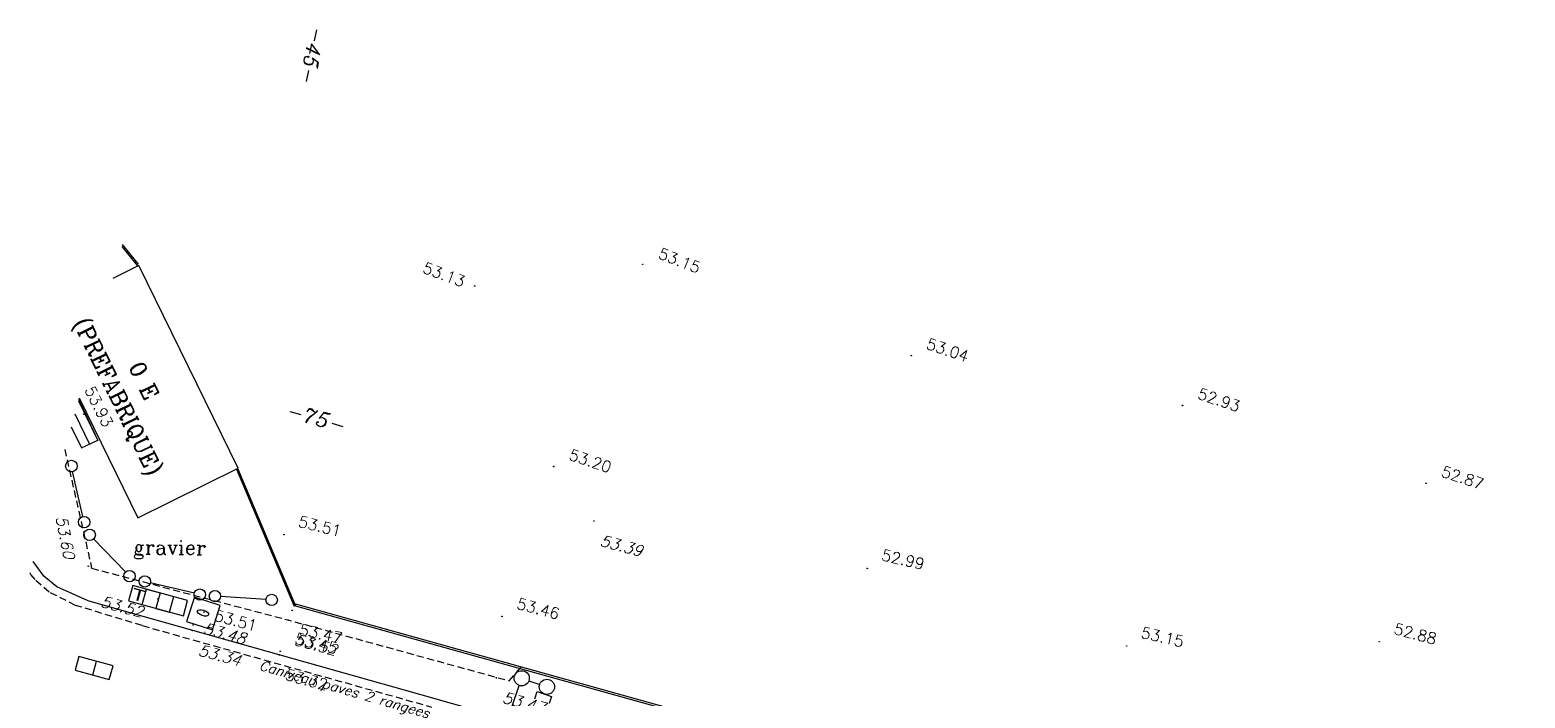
# Model space of a CAD drawing. Extents: x 661856 to 662117, y 6866905 to 6867165.
# Drawn here: x 661904.2 to 661957.5, y 6867141.2 to 6867164.9 of the extents above; entities that cross this region are included whole.
import ezdxf
from ezdxf.enums import TextEntityAlignment as Align

# ---------------------------------------------------------------- set-up
doc = ezdxf.new("R2010")
doc.units = 0
doc.linetypes.add('CONTINU', pattern=[0])
doc.linetypes.add('HIDDEN', pattern=[0.375, 0.25, -0.125])
doc.layers.get('0').update_dxf_attribs({"linetype": 'CONTINUOUS'})
for name, color, linetype in [('BATI', 6, 'CONTINUOUS'), ('BORDURE', 7, 'CONTINU'), ('CANIVEAU', 7, 'CONTINU'), ('CLOTURE', 7, 'CONTINU'), ('COTE_ALTI', 8, 'CONTINU'), ('COTE_DE_SEUIL', 8, 'CONTINU'), ('ESCALIER', 7, 'CONTINU'), ('INFO_BATI', 7, 'CONTINU'), ('INFO_REVETEMEN', 7, 'CONTINU'), ('LIGNE_DIVERS', 7, 'CONTINU'), ('MOB-URB', 6, 'CONTINU'), ('NOM_DE_VOIE', 7, 'CONTINU'), ('OBJET_ASSAINIS', 5, 'CONTINU'), ('OBJET_DIVERS', 6, 'CONTINU'), ('OBJET_SIGN_TRI', 6, 'CONTINU'), ('OBJET_TELECOM', 4, 'CONTINU')]:
    doc.layers.add(name, color=color, linetype=linetype)
doc.styles.add('COMPLEX', font='COMPLEX')
doc.styles.add('ITALIC', font='italic.shx', dxfattribs={"height": 0.6})
doc.styles.get("Standard").update_dxf_attribs({"font": 'ARIALUNI.ttf', "height": 2})

# ---------------------------------------------------------------- blocks, each defined once
blk = doc.blocks.new('P23800')
for p, q in [((0, 0.497), (0, 0)), ((0.999, 0.497), (0, 0.497)), ((0.999, 0), (0.999, 0.497)), ((0, 0), (0.999, 0))]:
    blk.add_line(p, q)
blk = doc.blocks.new('P24600')
blk.add_circle((0.484, 0.238), 0.108)
blk.add_blockref('P23800', (0, 0))
blk = doc.blocks.new('P30700')
at = {"color": 0}
blk.add_circle((0, 0), 0.05, dxfattribs=at)
blk.add_attdef('COTE30700', text='', height=0.3).set_placement((0, 0.3), align=Align.CENTER)
blk = doc.blocks.new('P30500')
at = {"color": 0}
blk.add_circle((0, 0), 0.05, dxfattribs=at)
blk.add_attdef('COTE30500', text='', height=0.3).set_placement((-0.3, -0.15), align=Align.RIGHT)
blk = doc.blocks.new('P30100')
at = {"color": 0}
blk.add_circle((0, 0), 0.05, dxfattribs=at)
blk.add_attdef('COTE30100', (0.3, 0.3), '', height=0.3)
blk = doc.blocks.new('P30300')
at = {"color": 0}
blk.add_circle((0, 0), 0.05, dxfattribs=at)
blk.add_attdef('COTE30300', (0.3, -0.6), '', height=0.3)
blk = doc.blocks.new('P30200')
at = {"color": 0}
blk.add_circle((0, 0), 0.05, dxfattribs=at)
blk.add_attdef('COTE30200', (0.3, -0.15), '', height=0.3)
blk = doc.blocks.new('P30600')
at = {"color": 0}
blk.add_circle((0, 0), 0.05, dxfattribs=at)
blk.add_attdef('COTE30600', text='', height=0.3).set_placement((-0.3, -0.6), align=Align.RIGHT)
blk = doc.blocks.new('SU306')
at = {"color": 0, "linetype": 'CONTINUOUS'}
blk.add_lwpolyline([(0.1, 0), (0.9, 0)], dxfattribs=at)
at = {"color": 0, "linetype": 'CONTINU'}
for centre in [(0, 0), (1, 0)]:
    blk.add_circle(centre, 0.1, dxfattribs=at)
blk = doc.blocks.new('P27600')
for points in [[(0, 0), (1, 0), (1, 0.4), (0, 0.4), (0, 0)], [(0.25, 0), (0.25, 0.4), (0.5, 0.4), (0.5, 0), (0.75, 0), (0.75, 0.4)]]:
    blk.add_lwpolyline(points)
blk.add_text('T', height=0.288964).set_placement((0.023187, 0.061513))
blk = doc.blocks.new('SU205')
at = {"color": 0, "linetype": 'CONTINUOUS'}
for points in [[(0.541, 0.676), (0.27, 0.676), (0.27, 1.216), (0.541, 1.216)], [(0, 0.27), (0, 0.676)], [(4.595, 0.541), (4.459, 0.27), (4.324, 0.541)], [(4.189, 0), (0.27, 0)]]:
    blk.add_lwpolyline(points, dxfattribs=at)
at = {"color": 0, "linetype": 'CONTINU'}
for centre, radius in [((0, 0.946), 0.27), ((0, 0), 0.27), ((4.4595, 0), 0.2705)]:
    blk.add_circle(centre, radius, dxfattribs=at)
blk = doc.blocks.new('P25400')
for p, q in [((0, 0.497), (0, 0)), ((0.999, 0.497), (0, 0.497)), ((0.491, 0.01), (0.491, 0.507)), ((0.999, 0), (0.999, 0.497)), ((0, 0), (0.999, 0))]:
    blk.add_line(p, q)

msp = doc.modelspace()

# ---------------------------------------------------------------- linework, layer by layer
at = {"layer": 'BATI', "color": 7, "linetype": 'CONTINUOUS'}
msp.add_lwpolyline([(661905.999, 6867151.838), (661908.089, 6867147.57), (661911.657, 6867149.34), (661908.125, 6867156.55), (661907.196, 6867156.089)], dxfattribs=at)
at = {"layer": 'BORDURE', "color": 7, "linetype": 'CONTINUOUS'}
for points in [[(661907.35, 6867144.316), (661906.315, 6867144.613), (661905.201, 6867145.114), (661904.743, 6867145.496), (661904.714, 6867145.526), (661904.36, 6867146.018)], [(661922.642, 6867140.002), (661918.124, 6867141.284), (661907.35, 6867144.316)]]:
    msp.add_lwpolyline(points, dxfattribs=at)
at = {"layer": 'CANIVEAU', "color": 7, "linetype": 'HIDDEN'}
msp.add_lwpolyline([(661908.245, 6867143.736), (661918.475, 6867140.858), (661922.542, 6867139.725)], dxfattribs=at)
at = {"layer": 'CLOTURE', "color": 7, "linetype": 'CONTINU'}
for points in [[(661907.52, 6867157.236), (661908.068, 6867156.559)], [(661908.115, 6867156.597), (661907.539, 6867157.307)], [(661911.595, 6867149.308), (661913.648, 6867144.428)], [(661913.704, 6867144.451), (661911.652, 6867149.33)], [(661913.65, 6867144.447), (661929.232, 6867140.108), (661948.162, 6867135.558), (661948.293, 6867135.731), (661953.065, 6867134.487), (661952.972, 6867134.286), (661960.23, 6867132.229)], [(661960.247, 6867132.287), (661953.056, 6867134.325), (661953.151, 6867134.527), (661948.269, 6867135.799), (661948.138, 6867135.626), (661929.247, 6867140.167), (661913.668, 6867144.505)]]:
    msp.add_lwpolyline(points, dxfattribs=at)
at = {"layer": 'ESCALIER', "color": 7, "linetype": 'CONTINU'}
for p, q in [((661905.97, 6867151.735), (661906.659, 6867150.33)), ((661906.668, 6867150.335), (661905.984, 6867151.784)), ((661905.841, 6867151.276), (661906.37, 6867150.196)), ((661905.712, 6867150.817), (661906.081, 6867150.062)), ((661906.081, 6867150.062), (661906.668, 6867150.335))]:
    msp.add_line(p, q, dxfattribs=at)
at = {"layer": 'LIGNE_DIVERS', "color": 7, "linetype": 'HIDDEN'}
for points in [[(661905.484, 6867150.007), (661906.443, 6867145.778), (661913.316, 6867143.968), (661921.304, 6867141.774), (661921.731, 6867142.25)], [(661904.249, 6867145.602), (661904.245, 6867145.608)], [(661908.245, 6867143.736), (661905.871, 6867144.457), (661904.927, 6867144.928), (661904.43, 6867145.373), (661904.281, 6867145.551), (661904.249, 6867145.602)]]:
    msp.add_lwpolyline(points, dxfattribs=at)

# ---------------------------------------------------------------- block references
at = {"layer": 'COTE_ALTI', "color": 8}
ref = msp.add_blockref('P30100', (661926.062, 6867156.596, 53.148), dxfattribs=dict(at, xscale=0.1999999999413371, yscale=0.1999999999413371, rotation=338.8109656963603))
ref.add_attrib('COTE30100', '53.15', (661926.58, 6867156.825, 53.148), dxfattribs={"color": 8, "height": 0.4, "rotation": 338.811, "style": 'COMPLEX'})
ref = msp.add_blockref('P30500', (661920.082, 6867155.827, 53.125), dxfattribs=dict(at, xscale=0.1999999998584911, yscale=0.1999999998584911, rotation=339.7109657161468))
ref.add_attrib('COTE30500', '53.13', dxfattribs={"color": 8, "height": 0.4, "rotation": 339.711, "style": 'COMPLEX'}).set_placement((661919.638, 6867155.779, 53.125), align=Align.RIGHT)
ref = msp.add_blockref('P30100', (661935.62, 6867153.348, 53.04), dxfattribs=dict(at, xscale=0.1999999999630791, yscale=0.1999999999630791, rotation=341.5109655832211))
ref.add_attrib('COTE30100', '53.04', (661936.126, 6867153.6, 53.04), dxfattribs={"color": 8, "height": 0.4, "rotation": 341.511, "style": 'COMPLEX'})
ref = msp.add_blockref('P30100', (661945.278, 6867151.572, 52.929), dxfattribs=dict(at, xscale=0.1999999999630791, yscale=0.1999999999630791, rotation=341.5109655832211))
ref.add_attrib('COTE30100', '52.93', (661945.784, 6867151.825, 52.929), dxfattribs={"color": 8, "height": 0.4, "rotation": 341.511, "style": 'COMPLEX'})
ref = msp.add_blockref('P30100', (661922.895, 6867149.4, 53.203), dxfattribs=dict(at, xscale=0.1999999999630791, yscale=0.1999999999630791, rotation=341.5109655832211))
ref.add_attrib('COTE30100', '53.20', (661923.401, 6867149.653, 53.203), dxfattribs={"color": 8, "height": 0.4, "rotation": 341.511, "style": 'COMPLEX'})
ref = msp.add_blockref('P30100', (661953.949, 6867148.804, 52.866), dxfattribs=dict(at, xscale=0.1999999999630791, yscale=0.1999999999630791, rotation=341.5109655832211))
ref.add_attrib('COTE30100', '52.87', (661954.455, 6867149.057, 52.866), dxfattribs={"color": 8, "height": 0.4, "rotation": 341.511, "style": 'COMPLEX'})
ref = msp.add_blockref('P30600', (661906.323, 6867145.848, 53.598), dxfattribs=dict(at, xscale=0.2000000004023937, yscale=0.2000000004023937, rotation=281.2109671473773))
ref.add_attrib('COTE30600', '53.60', dxfattribs={"color": 8, "height": 0.4, "rotation": 281.211, "style": 'ITALIC'}).set_placement((661905.46, 6867146.084, 53.598), align=Align.RIGHT)
ref = msp.add_blockref('P30100', (661913.288, 6867146.975, 53.51), dxfattribs=dict(at, xscale=0.1999999999002722, yscale=0.1999999999002722, rotation=346.0109654787108))
ref.add_attrib('COTE30100', '53.51', (661913.772, 6867147.267, 53.51), dxfattribs={"color": 8, "height": 0.4, "rotation": 346.011, "style": 'COMPLEX'})
ref = msp.add_blockref('P30300', (661924.324, 6867147.461, 53.386), dxfattribs=dict(at, xscale=0.1999999998924461, yscale=0.1999999998924461, rotation=345.1109655914501))
ref.add_attrib('COTE30300', '53.39', (661924.505, 6867146.585, 53.386), dxfattribs={"color": 8, "height": 0.4, "rotation": 345.111, "style": 'ITALIC'})
ref = msp.add_blockref('P30100', (661934.054, 6867145.77, 52.989), dxfattribs=dict(at, xscale=0.1999999999190747, yscale=0.1999999999190747, rotation=346.9109654713964))
ref.add_attrib('COTE30100', '52.99', (661934.534, 6867146.069, 52.989), dxfattribs={"color": 8, "height": 0.4, "rotation": 346.911, "style": 'COMPLEX'})
ref = msp.add_blockref('P30600', (661908.81, 6867144.689, 53.521), dxfattribs=dict(at, xscale=0.1999999998924461, yscale=0.1999999998924461, rotation=345.1109655914501))
ref.add_attrib('COTE30600', '53.52', dxfattribs={"color": 8, "height": 0.4, "rotation": 345.111, "style": 'ITALIC'}).set_placement((661908.218, 6867144.019, 53.521), align=Align.RIGHT)
ref = msp.add_blockref('P30100', (661921.056, 6867144.063, 53.464), dxfattribs=dict(at, xscale=0.1999999998924461, yscale=0.1999999998924461, rotation=345.1109655914501))
ref.add_attrib('COTE30100', '53.46', (661921.545, 6867144.346, 53.464), dxfattribs={"color": 8, "height": 0.4, "rotation": 345.111, "style": 'COMPLEX'})
ref = msp.add_blockref('P30200', (661910.442, 6867144.217, 53.51), dxfattribs=dict(at, xscale=0.1999999998924461, yscale=0.1999999998924461, rotation=345.1109655914501))
ref.add_attrib('COTE30200', '53.51', (661910.777, 6867143.921, 53.51), dxfattribs={"color": 8, "height": 0.4, "rotation": 345.111, "style": 'COMPLEX'})
ref = msp.add_blockref('P30300', (661913.583, 6867144.277, 53.467), dxfattribs=dict(at, xscale=0.1999999999905915, yscale=0.1999999999905915, rotation=347.8109653425153))
ref.add_attrib('COTE30300', '53.47', (661913.805, 6867143.411, 53.467), dxfattribs={"color": 8, "height": 0.4, "rotation": 347.811, "style": 'COMPLEX'})
ref = msp.add_blockref('P30200', (661910.047, 6867143.759, 53.477), dxfattribs=dict(at, xscale=0.1999999998924461, yscale=0.1999999998924461, rotation=345.1109655914501))
ref.add_attrib('COTE30200', '53.48', (661910.382, 6867143.463, 53.477), dxfattribs={"color": 8, "height": 0.4, "rotation": 345.111, "style": 'ITALIC'})
ref = msp.add_blockref('P30300', (661913.443, 6867143.932, 53.517), dxfattribs=dict(at, xscale=0.1999999998924461, yscale=0.1999999998924461, rotation=345.1109655914501))
ref.add_attrib('COTE30300', '53.52', (661913.624, 6867143.056, 53.517), dxfattribs={"color": 8, "height": 0.4, "rotation": 345.111, "style": 'ITALIC'})
ref = msp.add_blockref('P30100', (661943.291, 6867143.01, 53.151), dxfattribs=dict(at, xscale=0.1999999999190747, yscale=0.1999999999190747, rotation=346.9109654713964))
ref.add_attrib('COTE30100', '53.15', (661943.771, 6867143.309, 53.151), dxfattribs={"color": 8, "height": 0.4, "rotation": 346.911, "style": 'COMPLEX'})
ref = msp.add_blockref('P30100', (661952.282, 6867143.165, 52.883), dxfattribs=dict(at, xscale=0.1999999998924461, yscale=0.1999999998924461, rotation=345.1109655914501))
ref.add_attrib('COTE30100', '52.88', (661952.772, 6867143.449, 52.883), dxfattribs={"color": 8, "height": 0.4, "rotation": 345.111, "style": 'COMPLEX'})
ref = msp.add_blockref('P30300', (661910.026, 6867143.56, 53.339), dxfattribs=dict(at, xscale=0.1999999998924461, yscale=0.1999999998924461, rotation=345.1109655914501))
ref.add_attrib('COTE30300', '53.34', (661910.207, 6867142.684, 53.339), dxfattribs={"color": 8, "height": 0.4, "rotation": 345.111, "style": 'ITALIC'})
ref = msp.add_blockref('P30100', (661913.158, 6867142.824, 53.453), dxfattribs=dict(at, xscale=0.1999999998924461, yscale=0.1999999998924461, rotation=345.1109655914501))
ref.add_attrib('COTE30100', '53.45', (661913.647, 6867143.108, 53.453), dxfattribs={"color": 8, "height": 0.4, "rotation": 345.111, "style": 'COMPLEX'})
ref = msp.add_blockref('P30300', (661913.12, 6867142.692, 53.323), dxfattribs=dict(at, xscale=0.1999999998924461, yscale=0.1999999998924461, rotation=345.1109655914501))
ref.add_attrib('COTE30300', '53.32', (661913.301, 6867141.816, 53.323), dxfattribs={"color": 8, "height": 0.4, "rotation": 345.111, "style": 'COMPLEX'})
ref = msp.add_blockref('P30300', (661920.853, 6867141.876, 53.473), dxfattribs=dict(at, xscale=0.1999999998924461, yscale=0.1999999998924461, rotation=345.1109655914501))
ref.add_attrib('COTE30300', '53.47', (661921.034, 6867141, 53.473), dxfattribs={"color": 8, "height": 0.4, "rotation": 345.111, "style": 'ITALIC'})
at = {"layer": 'COTE_DE_SEUIL', "color": 8}
ref = msp.add_blockref('P30700', (661906.164, 6867151.264, 53.934), dxfattribs=dict(at, xscale=0.2000000002859664, yscale=0.2000000002859664, rotation=296.5109667206182))
ref.add_attrib('COTE30700', '53.93', dxfattribs={"color": 8, "height": 0.4, "rotation": 296.511, "style": 'COMPLEX'}).set_placement((661906.522, 6867151.443, 53.934), align=Align.CENTER)
at = {"layer": 'MOB-URB', "color": 6, "linetype": 'CONTINU'}
for p, xscale, yscale, rotation in [((661906.177, 6867147.416), 2.051278999900064, 2.051278999900064, 102.8425627103959), ((661907.792, 6867145.497), 2.045023000070166, 2.045023000070166, 134.0354627082208), ((661910.296, 6867144.839), 2.016990000075489, 2.016990000075489, 166.4737627015944), ((661912.852, 6867144.648), 2.024739999952855, 2.024739999952855, 176.0281627173977)]:
    msp.add_blockref('SU306', p, dxfattribs=dict(at, xscale=xscale, yscale=yscale, rotation=rotation))
at = {"layer": 'OBJET_ASSAINIS', "color": 5, "linetype": 'CONTINU', "xscale": 0.9185085996057829, "yscale": 1.942003999784613, "rotation": 252.2202627015528}
msp.add_blockref('P24600', (661910.103, 6867144.752), dxfattribs=at)
msp.add_blockref('P24600', (661910.103, 6867144.752), dxfattribs=at)
at = {"layer": 'OBJET_DIVERS', "color": 6, "linetype": 'CONTINU', "xscale": 1.26320399990782, "yscale": 1.021130999642419, "rotation": 164.8366627255856}
msp.add_blockref('P25400', (661907.205, 6867142.305), dxfattribs=at)
at = {"layer": 'OBJET_SIGN_TRI', "color": 6, "linetype": 'CONTINU', "rotation": 251.2664627108073}
msp.add_blockref('SU205', (661921.755, 6867141.861), dxfattribs=at)
at = {"layer": 'OBJET_TELECOM', "color": 4, "linetype": 'CONTINU', "xscale": 2.020785000007765, "yscale": 1.434043000229121, "rotation": 344.6288627100196}
msp.add_blockref('P27600', (661907.759, 6867144.615), dxfattribs=at)

# ---------------------------------------------------------------- texts
at = {"layer": 'INFO_BATI', "color": 7, "style": 'COMPLEX'}
for s, rotation, p in [('(PREFABRIQUE)', 296.0961, (661905.781, 6867154.531)), ('0 E', 296.0919, (661907.749, 6867152.953))]:
    msp.add_text(s, height=0.563, rotation=rotation, dxfattribs=at).set_placement(p)
at = {"layer": 'INFO_REVETEMEN', "color": 7, "style": 'COMPLEX'}
msp.add_text('gravier', height=0.5, rotation=359.511, dxfattribs=at).set_placement((661907.929, 6867146.28))
at = {"layer": 'NOM_DE_VOIE', "color": 7, "style": 'ITALIC'}
for s, height, rotation, p in [('-45-                                                                           ', 0.50673, 258.8644, (661914.247, 6867165.068)), ('-75-                                                                           ', 0.53274, 344.4115, (661913.347, 6867151.161)), ('Caniveau paves 2 rangees                                                       ', 0.34986, 343.9717, (661912.379, 6867142.171))]:
    msp.add_text(s, height=height, rotation=rotation, dxfattribs=at).set_placement(p)

doc.saveas('drawing.dxf')
